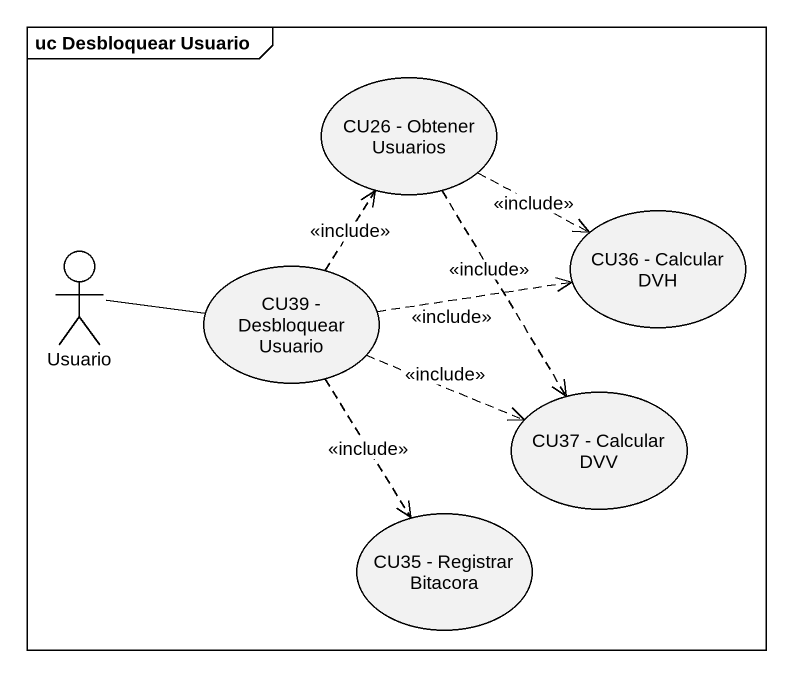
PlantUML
@startuml
mainframe uc Desbloquear Usuario
usecase "CU26 - Obtener Usuarios" as CU26_Obtener_Usuarios
usecase "CU36 - Calcular DVH" as CU36_Calcular_DVH
actor Usuario
usecase "CU39 - Desbloquear Usuario" as CU39_Desbloquear_Usuario
usecase "CU37 - Calcular DVV" as CU37_Calcular_DVV
usecase "CU35 - Registrar Bitacora" as CU35_Registrar_Bitacora
CU26_Obtener_Usuarios .right.> CU36_Calcular_DVH : <<include>>
CU26_Obtener_Usuarios ..> CU37_Calcular_DVV : <<include>>
Usuario -right- CU39_Desbloquear_Usuario
CU39_Desbloquear_Usuario .up.> CU26_Obtener_Usuarios : <<include>>
CU39_Desbloquear_Usuario .right.> CU36_Calcular_DVH : <<include>>
CU39_Desbloquear_Usuario .right.> CU37_Calcular_DVV : <<include>>
CU39_Desbloquear_Usuario ..> CU35_Registrar_Bitacora : <<include>>
@enduml
